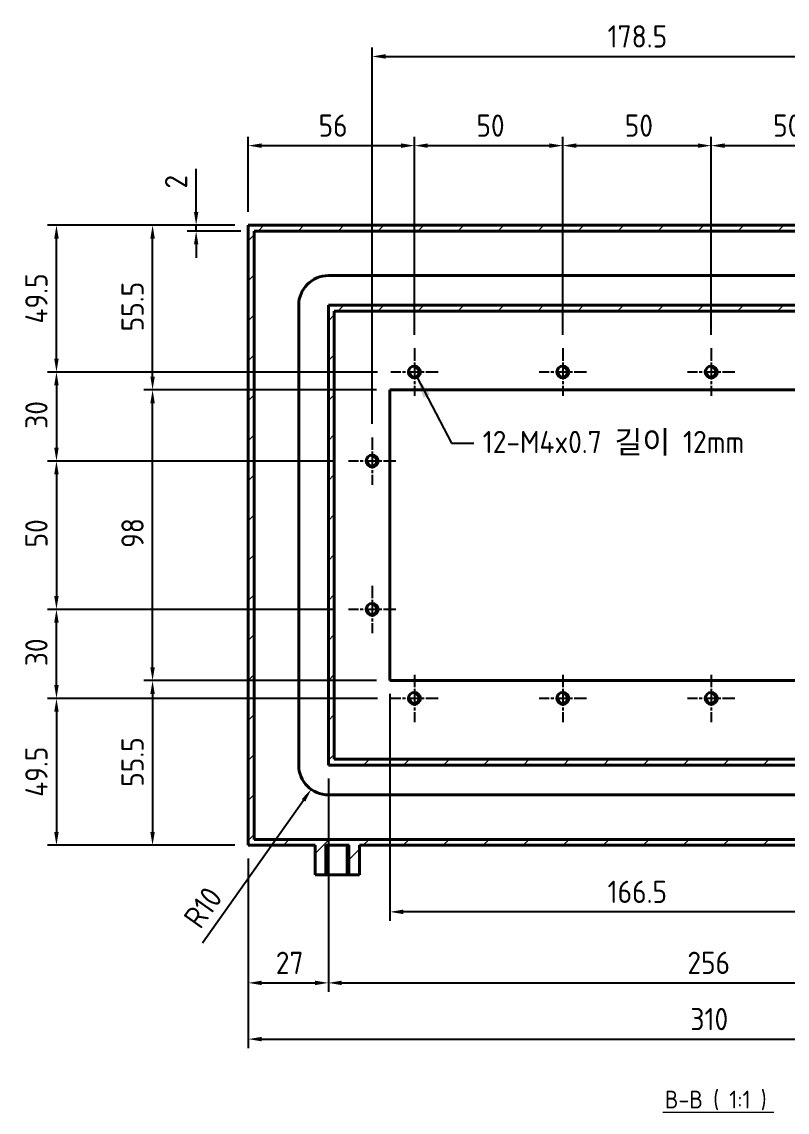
# Model space of a CAD drawing. Header units: millimetres. Extents: x 0 to 2523, y 0 to 1782.
# Drawn here: x 1598.7 to 1856.6, y 936.8 to 1304.3 of the extents above; entities that cross this region are included whole.
import ezdxf

# ---------------------------------------------------------------- set-up
doc = ezdxf.new("R2010")
doc.units = ezdxf.units.MM
doc.header["$LTSCALE"] = 3
doc.linetypes.add('CHAIN', pattern=[0.3543, 0.2362, -0.0295, 0.0591, -0.0295])
for name, color, linetype, lineweight in [('가시적인 것(ISO)', 3, 'Continuous', 40), ('가시적인 좁은 것(ISO)', 3, 'Continuous', 35), ('기호(ISO)', 5, 'Continuous', 25), ('중심 표식(ISO)', 1, 'Continuous', 25), ('치수(ISO)', 2, 'Continuous', 25), ('해치(ISO)', 7, 'Continuous', 18)]:
    doc.layers.add(name, color=color, linetype=linetype, lineweight=lineweight)
doc.styles.add('치수 텍스트_PSTEK_POSCO', font='isocp.shx')
doc.styles.add('텍스트 스타일512', font='isocp.shx')
doc.dimstyles.new('치수_PSTEK_POSCO', dxfattribs={"dimscale": 3, "dimtxt": 2.5, "dimasz": 1.5, "dimexe": 1, "dimexo": 1.5, "dimgap": 1, "dimtad": 1, "dimrnd": 1e-08, "dimdsep": 46, "dimtxsty": '치수 텍스트_PSTEK_POSCO', "dimcen": 0.09, "dimdle": 10, "dimclrd": 7, "dimclre": 7, "dimclrt": 2, "dimadec": 1, "dimazin": 2, "dimtfac": 1, "dimtmove": 0, "dimatfit": 3, "dimfxl": 0, "dimtolj": 1, "dimlwd": -1, "dimlwe": -1, "dimarcsym": 0})
doc.dimstyles.new('치수_PSTEK_POSCO$7', dxfattribs={"dimscale": 3, "dimtxt": 2.5, "dimasz": 2.5, "dimexe": 1, "dimexo": 1.5, "dimgap": 1, "dimtad": 1, "dimrnd": 1e-08, "dimdsep": 46, "dimtxsty": '치수 텍스트_PSTEK_POSCO', "dimcen": 0.09, "dimdle": 10, "dimclrd": 7, "dimclre": 7, "dimclrt": 2, "dimadec": 1, "dimazin": 2, "dimtfac": 1, "dimtmove": 0, "dimatfit": 3, "dimfxl": 0, "dimtolj": 1, "dimlwd": -1, "dimlwe": -1, "dimarcsym": 0})

# ---------------------------------------------------------------- blocks, each defined once
blk = doc.blocks.new('*D56')
at = {"layer": 'Defpoints', "color": 0}
for p in [(1722.98, 1186.26), (1610.35, 1156.26), (1708.73, 1156.26)]:
    blk.add_point(p, dxfattribs=at)
at = {"layer": '치수(ISO)', "color": 7}
for p, q in [((1718.48, 1186.26), (1607.35, 1186.26)), ((1610.35, 1181.76), (1610.35, 1160.76)), ((1704.23, 1156.26), (1607.35, 1156.26))]:
    blk.add_line(p, q, dxfattribs=at)
for points in [[(1609.6, 1181.76), (1611.1, 1181.76), (1610.35, 1186.26)], [(1609.6, 1160.76), (1611.1, 1160.76), (1610.35, 1156.26)]]:
    blk.add_solid(points, dxfattribs=at)
at = {"layer": '치수(ISO)', "color": 2, "insert": (1603.6, 1167.14), "char_height": 7.5, "attachment_point": 4, "rotation": 90, "style": '치수 텍스트_PSTEK_POSCO'}
blk.add_mtext('\\A1;30', dxfattribs=at)
blk = doc.blocks.new('*D57')
at = {"layer": 'Defpoints', "color": 0}
for p in [(1708.73, 1156.26), (1610.35, 1106.26), (1708.73, 1106.26)]:
    blk.add_point(p, dxfattribs=at)
at = {"layer": '치수(ISO)', "color": 7}
for p, q in [((1704.23, 1156.26), (1607.35, 1156.26)), ((1610.35, 1151.76), (1610.35, 1110.76)), ((1704.23, 1106.26), (1607.35, 1106.26))]:
    blk.add_line(p, q, dxfattribs=at)
for points in [[(1609.6, 1151.76), (1611.1, 1151.76), (1610.35, 1156.26)], [(1609.6, 1110.76), (1611.1, 1110.76), (1610.35, 1106.26)]]:
    blk.add_solid(points, dxfattribs=at)
at = {"layer": '치수(ISO)', "color": 2, "insert": (1603.6, 1127.14), "char_height": 7.5, "attachment_point": 4, "rotation": 90, "style": '치수 텍스트_PSTEK_POSCO'}
blk.add_mtext('\\A1;50', dxfattribs=at)
blk = doc.blocks.new('*D58')
at = {"layer": 'Defpoints', "color": 0}
for p in [(1610.35, 1106.26), (1708.73, 1106.26), (1722.98, 1076.26)]:
    blk.add_point(p, dxfattribs=at)
at = {"layer": '치수(ISO)', "color": 7}
for p, q in [((1704.23, 1106.26), (1607.35, 1106.26)), ((1610.35, 1080.76), (1610.35, 1101.76)), ((1718.48, 1076.26), (1607.35, 1076.26))]:
    blk.add_line(p, q, dxfattribs=at)
for points in [[(1609.6, 1101.76), (1611.1, 1101.76), (1610.35, 1106.26)], [(1609.6, 1080.76), (1611.1, 1080.76), (1610.35, 1076.26)]]:
    blk.add_solid(points, dxfattribs=at)
at = {"layer": '치수(ISO)', "color": 2, "insert": (1603.6, 1087.14), "char_height": 7.5, "attachment_point": 4, "rotation": 90, "style": '치수 텍스트_PSTEK_POSCO'}
blk.add_mtext('\\A1;30', dxfattribs=at)
blk = doc.blocks.new('*D59')
at = {"layer": 'Defpoints', "color": 0}
for p in [(1642.74, 1180.26), (1722.73, 1180.26), (1722.73, 1082.26)]:
    blk.add_point(p, dxfattribs=at)
at = {"layer": '치수(ISO)', "color": 7}
for p, q in [((1718.23, 1180.26), (1639.74, 1180.26)), ((1642.74, 1086.76), (1642.74, 1175.76)), ((1718.23, 1082.26), (1639.74, 1082.26))]:
    blk.add_line(p, q, dxfattribs=at)
for points in [[(1641.99, 1175.76), (1643.49, 1175.76), (1642.74, 1180.26)], [(1641.99, 1086.76), (1643.49, 1086.76), (1642.74, 1082.26)]]:
    blk.add_solid(points, dxfattribs=at)
at = {"layer": '치수(ISO)', "color": 2, "insert": (1635.99, 1126.98), "char_height": 7.5, "attachment_point": 4, "rotation": 90, "style": '치수 텍스트_PSTEK_POSCO'}
blk.add_mtext('\\A1;98', dxfattribs=at)
blk = doc.blocks.new('*D60')
at = {"layer": 'Defpoints', "color": 0}
for p in [(1722.98, 1076.26), (1610.35, 1026.76), (1674.98, 1026.76)]:
    blk.add_point(p, dxfattribs=at)
at = {"layer": '치수(ISO)', "color": 7}
for p, q in [((1718.48, 1076.26), (1607.35, 1076.26)), ((1610.35, 1071.76), (1610.35, 1031.26)), ((1670.48, 1026.76), (1607.35, 1026.76))]:
    blk.add_line(p, q, dxfattribs=at)
for points in [[(1609.6, 1071.76), (1611.1, 1071.76), (1610.35, 1076.26)], [(1609.6, 1031.26), (1611.1, 1031.26), (1610.35, 1026.76)]]:
    blk.add_solid(points, dxfattribs=at)
at = {"layer": '치수(ISO)', "color": 2, "insert": (1603.6, 1043.1), "char_height": 7.5, "attachment_point": 4, "rotation": 90, "style": '치수 텍스트_PSTEK_POSCO'}
blk.add_mtext('\\A1;49.5', dxfattribs=at)
blk = doc.blocks.new('*D61')
at = {"layer": 'Defpoints', "color": 0}
for p in [(1610.35, 1235.76), (1674.98, 1235.76), (1722.98, 1186.26)]:
    blk.add_point(p, dxfattribs=at)
at = {"layer": '치수(ISO)', "color": 7}
for p, q in [((1670.48, 1235.76), (1607.35, 1235.76)), ((1610.35, 1190.76), (1610.35, 1231.26)), ((1718.48, 1186.26), (1607.35, 1186.26))]:
    blk.add_line(p, q, dxfattribs=at)
for points in [[(1609.6, 1231.26), (1611.1, 1231.26), (1610.35, 1235.76)], [(1609.6, 1190.76), (1611.1, 1190.76), (1610.35, 1186.26)]]:
    blk.add_solid(points, dxfattribs=at)
at = {"layer": '치수(ISO)', "color": 2, "insert": (1603.6, 1202.6), "char_height": 7.5, "attachment_point": 4, "rotation": 90, "style": '치수 텍스트_PSTEK_POSCO'}
blk.add_mtext('\\A1;49.5', dxfattribs=at)
blk = doc.blocks.new('*D62')
at = {"layer": 'Defpoints', "color": 0}
for p in [(1674.98, 1235.76), (1657.42, 1233.76), (1676.98, 1233.76)]:
    blk.add_point(p, dxfattribs=at)
at = {"layer": '치수(ISO)', "color": 7}
for p, q in [((1657.42, 1240.26), (1657.42, 1254.73)), ((1670.48, 1235.76), (1654.42, 1235.76)), ((1657.42, 1233.76), (1657.42, 1235.76)), ((1672.48, 1233.76), (1654.42, 1233.76)), ((1657.42, 1229.26), (1657.42, 1224.76))]:
    blk.add_line(p, q, dxfattribs=at)
for points in [[(1656.67, 1240.26), (1658.17, 1240.26), (1657.42, 1235.76)], [(1656.67, 1229.26), (1658.17, 1229.26), (1657.42, 1233.76)]]:
    blk.add_solid(points, dxfattribs=at)
at = {"layer": '치수(ISO)', "color": 2, "insert": (1650.66, 1248.09), "char_height": 7.5, "attachment_point": 4, "rotation": 90, "style": '치수 텍스트_PSTEK_POSCO'}
blk.add_mtext('\\A1;2', dxfattribs=at)
blk = doc.blocks.new('*D63')
at = {"layer": 'Defpoints', "color": 0}
for p in [(1722.73, 1082.26), (1642.74, 1026.76), (1674.98, 1026.76)]:
    blk.add_point(p, dxfattribs=at)
at = {"layer": '치수(ISO)', "color": 7}
for p, q in [((1718.23, 1082.26), (1639.74, 1082.26)), ((1642.74, 1077.76), (1642.74, 1031.26)), ((1670.48, 1026.76), (1639.74, 1026.76))]:
    blk.add_line(p, q, dxfattribs=at)
for points in [[(1641.99, 1077.76), (1643.49, 1077.76), (1642.74, 1082.26)], [(1641.99, 1031.26), (1643.49, 1031.26), (1642.74, 1026.76)]]:
    blk.add_solid(points, dxfattribs=at)
at = {"layer": '치수(ISO)', "color": 2, "insert": (1635.99, 1046.48), "char_height": 7.5, "attachment_point": 4, "rotation": 90, "style": '치수 텍스트_PSTEK_POSCO'}
blk.add_mtext('\\A1;55.5', dxfattribs=at)
blk = doc.blocks.new('*D64')
at = {"layer": 'Defpoints', "color": 0}
for p in [(1642.74, 1235.76), (1674.98, 1235.76), (1722.73, 1180.26)]:
    blk.add_point(p, dxfattribs=at)
at = {"layer": '치수(ISO)', "color": 7}
for p, q in [((1670.48, 1235.76), (1639.74, 1235.76)), ((1642.74, 1184.76), (1642.74, 1231.26)), ((1718.23, 1180.26), (1639.74, 1180.26))]:
    blk.add_line(p, q, dxfattribs=at)
for points in [[(1641.99, 1231.26), (1643.49, 1231.26), (1642.74, 1235.76)], [(1641.99, 1184.76), (1643.49, 1184.76), (1642.74, 1180.26)]]:
    blk.add_solid(points, dxfattribs=at)
at = {"layer": '치수(ISO)', "color": 2, "insert": (1635.99, 1199.98), "char_height": 7.5, "attachment_point": 4, "rotation": 90, "style": '치수 텍스트_PSTEK_POSCO'}
blk.add_mtext('\\A1;55.5', dxfattribs=at)
blk = doc.blocks.new('*D65')
at = {"layer": 'Defpoints', "color": 0}
for p in [(1730.98, 1262.58), (1674.98, 1235.76), (1730.98, 1194.26)]:
    blk.add_point(p, dxfattribs=at)
at = {"layer": '치수(ISO)', "color": 7}
for p, q in [((1674.98, 1240.26), (1674.98, 1265.58)), ((1730.98, 1198.76), (1730.98, 1265.58)), ((1679.48, 1262.58), (1726.48, 1262.58))]:
    blk.add_line(p, q, dxfattribs=at)
for points in [[(1679.48, 1263.33), (1679.48, 1261.83), (1674.98, 1262.58)], [(1726.48, 1263.33), (1726.48, 1261.83), (1730.98, 1262.58)]]:
    blk.add_solid(points, dxfattribs=at)
at = {"layer": '치수(ISO)', "color": 2, "insert": (1698.67, 1269.33), "char_height": 7.5, "attachment_point": 4, "style": '치수 텍스트_PSTEK_POSCO'}
blk.add_mtext('\\A1;56', dxfattribs=at)
blk = doc.blocks.new('*D66')
at = {"layer": 'Defpoints', "color": 0}
for p in [(1780.98, 1262.58), (1730.98, 1194.26), (1780.98, 1194.26)]:
    blk.add_point(p, dxfattribs=at)
at = {"layer": '치수(ISO)', "color": 7}
for p, q in [((1730.98, 1198.76), (1730.98, 1265.58)), ((1780.98, 1198.76), (1780.98, 1265.58)), ((1735.48, 1262.58), (1776.48, 1262.58))]:
    blk.add_line(p, q, dxfattribs=at)
for points in [[(1735.48, 1263.33), (1735.48, 1261.83), (1730.98, 1262.58)], [(1776.48, 1263.33), (1776.48, 1261.83), (1780.98, 1262.58)]]:
    blk.add_solid(points, dxfattribs=at)
at = {"layer": '치수(ISO)', "color": 2, "insert": (1751.85, 1269.33), "char_height": 7.5, "attachment_point": 4, "style": '치수 텍스트_PSTEK_POSCO'}
blk.add_mtext('\\A1;50', dxfattribs=at)
blk = doc.blocks.new('*D67')
at = {"layer": 'Defpoints', "color": 0}
for p in [(1830.98, 1262.58), (1780.98, 1194.26), (1830.98, 1194.26)]:
    blk.add_point(p, dxfattribs=at)
at = {"layer": '치수(ISO)', "color": 7}
for p, q in [((1780.98, 1198.76), (1780.98, 1265.58)), ((1830.98, 1198.76), (1830.98, 1265.58)), ((1785.48, 1262.58), (1826.48, 1262.58))]:
    blk.add_line(p, q, dxfattribs=at)
for points in [[(1785.48, 1263.33), (1785.48, 1261.83), (1780.98, 1262.58)], [(1826.48, 1263.33), (1826.48, 1261.83), (1830.98, 1262.58)]]:
    blk.add_solid(points, dxfattribs=at)
at = {"layer": '치수(ISO)', "color": 2, "insert": (1801.85, 1269.33), "char_height": 7.5, "attachment_point": 4, "style": '치수 텍스트_PSTEK_POSCO'}
blk.add_mtext('\\A1;50', dxfattribs=at)
blk = doc.blocks.new('*D68')
at = {"layer": 'Defpoints', "color": 0}
for p in [(1880.98, 1262.58), (1830.98, 1194.26), (1880.98, 1194.26)]:
    blk.add_point(p, dxfattribs=at)
at = {"layer": '치수(ISO)', "color": 7}
for p, q in [((1830.98, 1198.76), (1830.98, 1265.58)), ((1880.98, 1198.76), (1880.98, 1265.58)), ((1835.48, 1262.58), (1876.48, 1262.58))]:
    blk.add_line(p, q, dxfattribs=at)
for points in [[(1835.48, 1263.33), (1835.48, 1261.83), (1830.98, 1262.58)], [(1876.48, 1263.33), (1876.48, 1261.83), (1880.98, 1262.58)]]:
    blk.add_solid(points, dxfattribs=at)
at = {"layer": '치수(ISO)', "color": 2, "insert": (1851.85, 1269.33), "char_height": 7.5, "attachment_point": 4, "style": '치수 텍스트_PSTEK_POSCO'}
blk.add_mtext('\\A1;50', dxfattribs=at)
blk = doc.blocks.new('*D71')
at = {"layer": 'Defpoints', "color": 0}
for p in [(1701.98, 1053.76), (1674.98, 1026.76), (1701.98, 980.39)]:
    blk.add_point(p, dxfattribs=at)
at = {"layer": '치수(ISO)', "color": 7}
for p, q in [((1701.98, 1049.26), (1701.98, 977.39)), ((1674.98, 1022.26), (1674.98, 977.39)), ((1679.48, 980.39), (1697.48, 980.39))]:
    blk.add_line(p, q, dxfattribs=at)
for points in [[(1679.48, 981.14), (1679.48, 979.64), (1674.98, 980.39)], [(1697.48, 981.14), (1697.48, 979.64), (1701.98, 980.39)]]:
    blk.add_solid(points, dxfattribs=at)
at = {"layer": '치수(ISO)', "color": 2, "insert": (1684.26, 987.15), "char_height": 7.5, "attachment_point": 4, "style": '치수 텍스트_PSTEK_POSCO'}
blk.add_mtext('\\A1;27', dxfattribs=at)
blk = doc.blocks.new('*D72')
at = {"layer": 'Defpoints', "color": 0}
for p in [(1701.98, 1053.76), (1957.98, 1053.76), (1957.98, 980.39)]:
    blk.add_point(p, dxfattribs=at)
at = {"layer": '치수(ISO)', "color": 7}
for p, q in [((1701.98, 1049.26), (1701.98, 977.39)), ((1957.98, 1049.26), (1957.98, 977.39)), ((1706.48, 980.39), (1953.48, 980.39))]:
    blk.add_line(p, q, dxfattribs=at)
for points in [[(1706.48, 981.14), (1706.48, 979.64), (1701.98, 980.39)], [(1953.48, 981.14), (1953.48, 979.64), (1957.98, 980.39)]]:
    blk.add_solid(points, dxfattribs=at)
at = {"layer": '치수(ISO)', "color": 2, "insert": (1822.95, 987.15), "char_height": 7.5, "attachment_point": 4, "style": '치수 텍스트_PSTEK_POSCO'}
blk.add_mtext('\\A1;256', dxfattribs=at)
blk = doc.blocks.new('*D74')
at = {"layer": 'Defpoints', "color": 0}
for p in [(1895.23, 1292.64), (1716.73, 1164.26), (1895.23, 1164.26)]:
    blk.add_point(p, dxfattribs=at)
at = {"layer": '치수(ISO)', "color": 7}
for p, q in [((1716.73, 1168.76), (1716.73, 1295.64)), ((1895.23, 1168.76), (1895.23, 1295.64)), ((1721.23, 1292.64), (1890.73, 1292.64))]:
    blk.add_line(p, q, dxfattribs=at)
for points in [[(1721.23, 1293.39), (1721.23, 1291.89), (1716.73, 1292.64)], [(1890.73, 1293.39), (1890.73, 1291.89), (1895.23, 1292.64)]]:
    blk.add_solid(points, dxfattribs=at)
at = {"layer": '치수(ISO)', "color": 2, "insert": (1796.08, 1299.39), "char_height": 7.5, "attachment_point": 4, "style": '치수 텍스트_PSTEK_POSCO'}
blk.add_mtext('\\A1;178.5', dxfattribs=at)
blk = doc.blocks.new('*D76')
at = {"layer": 'Defpoints', "color": 0}
for p in [(1722.73, 1082.26), (1889.23, 1082.26), (1722.73, 1004.33)]:
    blk.add_point(p, dxfattribs=at)
at = {"layer": '치수(ISO)', "color": 7}
for p, q in [((1722.73, 1077.76), (1722.73, 1001.33)), ((1889.23, 1077.76), (1889.23, 1001.33)), ((1884.73, 1004.33), (1727.23, 1004.33))]:
    blk.add_line(p, q, dxfattribs=at)
for points in [[(1727.23, 1005.08), (1727.23, 1003.58), (1722.73, 1004.33)], [(1884.73, 1005.08), (1884.73, 1003.58), (1889.23, 1004.33)]]:
    blk.add_solid(points, dxfattribs=at)
at = {"layer": '치수(ISO)', "color": 2, "insert": (1796.08, 1011.08), "char_height": 7.5, "attachment_point": 4, "style": '치수 텍스트_PSTEK_POSCO'}
blk.add_mtext('\\A1;166.5', dxfattribs=at)
blk = doc.blocks.new('*D78')
at = {"layer": 'Defpoints', "color": 0}
for p in [(1674.98, 1026.76), (1984.98, 1026.76), (1984.98, 961.44)]:
    blk.add_point(p, dxfattribs=at)
at = {"layer": '치수(ISO)', "color": 7}
for p, q in [((1674.98, 1022.26), (1674.98, 958.44)), ((1984.98, 1022.26), (1984.98, 958.44)), ((1679.48, 961.44), (1980.48, 961.44))]:
    blk.add_line(p, q, dxfattribs=at)
for points in [[(1679.48, 962.19), (1679.48, 960.69), (1674.98, 961.44)], [(1980.48, 962.19), (1980.48, 960.69), (1984.98, 961.44)]]:
    blk.add_solid(points, dxfattribs=at)
at = {"layer": '치수(ISO)', "color": 2, "insert": (1823.98, 968.19), "char_height": 7.5, "attachment_point": 4, "style": '치수 텍스트_PSTEK_POSCO'}
blk.add_mtext('\\A1;310', dxfattribs=at)
blk = doc.blocks.new('*D112')
at = {"layer": 'Defpoints', "color": 0}
for p in [(1701.98, 1053.76), (1696.2, 1045.61)]:
    blk.add_point(p, dxfattribs=at)
at = {"layer": '치수(ISO)', "color": 7}
blk.add_line((1659.58, 993.93), (1693.6, 1041.93), dxfattribs=at)
blk.add_solid([(1692.99, 1042.37), (1694.21, 1041.5), (1696.2, 1045.61)], dxfattribs=at)
at = {"layer": '치수(ISO)', "color": 2, "insert": (1655.81, 1000.28), "char_height": 7.5, "attachment_point": 4, "rotation": 54.6769, "style": '치수 텍스트_PSTEK_POSCO'}
blk.add_mtext('\\A1;R10', dxfattribs=at)

msp = doc.modelspace()

# ---------------------------------------------------------------- hatches: boundary and pattern name
at = {"layer": '해치(ISO)'}
h = msp.add_hatch(dxfattribs=at)
h.set_pattern_fill('ANSI31', color=256, scale=76.2, style=0)
h.set_pattern_definition([(45, (0, 0), (-6.735192, 6.735192), [])])
h.paths.add_polyline_path([(1701.9823, 1053.7645), (1957.9823, 1053.7645), (1957.9823, 1208.7645), (1701.9823, 1208.7645)])
h.paths.add_polyline_path([(1955.9823, 1206.7645), (1955.9823, 1055.7645), (1703.9823, 1055.7645), (1703.9823, 1206.7645), (1953.9264, 1206.7645), (1955.9546, 1206.7645)], flags=0)
h.paths.add_polyline_path([(1984.9823, 1235.7645), (1674.9823, 1235.7645), (1674.9823, 1026.7645), (1697.501, 1026.7645), (1697.501, 1016.7645), (1701.7014, 1016.7645), (1701.7014, 1026.7645), (1708.2631, 1026.7645), (1708.2631, 1016.7645), (1712.4635, 1016.7645), (1712.4635, 1026.7645), (1984.9823, 1026.7645)])
h.paths.add_polyline_path([(1982.9823, 1233.7645), (1982.9823, 1028.7645), (1676.9823, 1028.7645), (1676.9823, 1233.7645)], flags=0)

# ---------------------------------------------------------------- linework, layer by layer
at = {"layer": '가시적인 것(ISO)'}
for p, q in [((1984.9823, 1235.7645), (1674.9823, 1235.7645)), ((1674.9823, 1235.7645), (1674.9823, 1026.7645)), ((1676.9823, 1028.7645), (1676.9823, 1233.7645)), ((1676.9823, 1233.7645), (1982.9823, 1233.7645)), ((1957.9823, 1218.7645), (1701.9823, 1218.7645)), ((1691.9823, 1208.7645), (1691.9823, 1053.7645)), ((1701.9823, 1208.7645), (1701.9823, 1053.7645)), ((1957.9823, 1208.7645), (1701.9823, 1208.7645)), ((1703.9823, 1055.7645), (1703.9823, 1206.7645)), ((1703.9823, 1206.7645), (1955.9823, 1206.7645)), ((1722.7323, 1180.2645), (1889.2323, 1180.2645)), ((1722.7323, 1082.2645), (1722.7323, 1180.2645)), ((1889.2323, 1082.2645), (1722.7323, 1082.2645)), ((1955.9823, 1055.7645), (1703.9823, 1055.7645)), ((1701.9823, 1053.7645), (1957.9823, 1053.7645)), ((1701.9823, 1043.7645), (1957.9823, 1043.7645)), ((1674.9823, 1026.7645), (1697.501, 1026.7645)), ((1982.9823, 1028.7645), (1676.9823, 1028.7645)), ((1697.4823, 1026.7645), (1697.4823, 1016.7645)), ((1697.501, 1026.7645), (1697.501, 1016.7645)), ((1701.0176, 1026.7645), (1708.9469, 1026.7645)), ((1701.7014, 1016.7645), (1701.7014, 1026.7645)), ((1701.7014, 1026.7645), (1708.2631, 1026.7645)), ((1708.2631, 1026.7645), (1708.2631, 1016.7645)), ((1712.4635, 1016.7645), (1712.4635, 1026.7645)), ((1712.4635, 1026.7645), (1984.9823, 1026.7645)), ((1712.4823, 1026.7645), (1712.4823, 1016.7645)), ((1697.4823, 1016.7645), (1697.501, 1016.7645)), ((1697.501, 1016.7645), (1701.7014, 1016.7645)), ((1708.2631, 1016.7645), (1701.7014, 1016.7645)), ((1708.2631, 1016.7645), (1712.4635, 1016.7645)), ((1712.4635, 1016.7645), (1712.4823, 1016.7645))]:
    msp.add_line(p, q, dxfattribs=at)
for centre in [(1730.9823, 1186.2645), (1780.9823, 1186.2645), (1830.9823, 1186.2645), (1716.7323, 1156.2645), (1716.7323, 1106.2645), (1730.9823, 1076.2645), (1780.9823, 1076.2645), (1830.9823, 1076.2645)]:
    msp.add_circle(centre, 2, dxfattribs=at)
for centre, start, end in [((1701.9823, 1208.7645), 90, 180), ((1701.9823, 1053.7645), 180, 270)]:
    msp.add_arc(centre, 10, start, end, dxfattribs=at)
at = {"layer": '가시적인 좁은 것(ISO)'}
for p, q in [((1701.0176, 1026.7645), (1701.0176, 1016.7645)), ((1708.9469, 1016.7645), (1708.9469, 1026.7645))]:
    msp.add_line(p, q, dxfattribs=at)
for centre in [(1730.9823, 1186.2645), (1780.9823, 1186.2645), (1830.9823, 1186.2645), (1716.7323, 1156.2645), (1716.7323, 1106.2645), (1730.9823, 1076.2645), (1780.9823, 1076.2645), (1830.9823, 1076.2645)]:
    msp.add_arc(centre, 1.582, 170, 80, dxfattribs=at)
at = {"layer": '기호(ISO)', "color": 7, "lineweight": 18}
msp.add_line((1814.7337, 936.8108), (1852.071, 936.8108), dxfattribs=at)
at = {"layer": '중심 표식(ISO)', "linetype": 'CHAIN', "ltscale": 5.92634}
for p, q in [((1730.9823, 1194.2645), (1730.9823, 1178.2645)), ((1780.9823, 1194.2645), (1780.9823, 1178.2645)), ((1830.9823, 1194.2645), (1830.9823, 1178.2645)), ((1738.9823, 1186.2645), (1722.9823, 1186.2645)), ((1788.9823, 1186.2645), (1772.9823, 1186.2645)), ((1838.9823, 1186.2645), (1822.9823, 1186.2645)), ((1716.7323, 1164.2645), (1716.7323, 1148.2645)), ((1724.7323, 1156.2645), (1708.7323, 1156.2645)), ((1716.7323, 1114.2645), (1716.7323, 1098.2645)), ((1724.7323, 1106.2645), (1708.7323, 1106.2645)), ((1730.9823, 1084.2645), (1730.9823, 1068.2645)), ((1780.9823, 1084.2645), (1780.9823, 1068.2645)), ((1830.9823, 1084.2645), (1830.9823, 1068.2645)), ((1738.9823, 1076.2645), (1722.9823, 1076.2645)), ((1788.9823, 1076.2645), (1772.9823, 1076.2645)), ((1838.9823, 1076.2645), (1822.9823, 1076.2645))]:
    msp.add_line(p, q, dxfattribs=at)

# ---------------------------------------------------------------- texts
at = {"layer": '기호(ISO)', "color": 2, "insert": (1753.9941, 1162.2934), "char_height": 7.5, "width": 105.887487, "attachment_point": 4, "style": '치수 텍스트_PSTEK_POSCO'}
msp.add_mtext('{12-M4x0.7 길이 12mm}', dxfattribs=at)
at = {"layer": '기호(ISO)', "color": 7, "insert": (1815.3577, 937.4742), "char_height": 6, "attachment_point": 7, "style": '텍스트 스타일512'}
msp.add_mtext('B-B ( 1:1 )', dxfattribs=at)

# ---------------------------------------------------------------- dimensions: what is measured, and where the dimension line sits
at = {"layer": '치수(ISO)', "color": 7}
for base, p1, p2, angle, override, picture, middle in [((1895.2323, 1292.6413), (1716.7323, 1164.2645), (1895.2323, 1164.2645), 180, {"dimdec": 2, "dimtp": 0, "dimtm": 0, "dimtdec": 2, "dimtofl": 0, "dimatfit": 1}, '*D74', (1805.9823, 1292.6413)), ((1730.9823, 1262.5787), (1674.9823, 1235.7645), (1730.9823, 1194.2645), 180, {"dimdec": 2, "dimtp": 0, "dimtm": 0, "dimtdec": 2, "dimtofl": 0, "dimatfit": 1}, '*D65', (1702.9823, 1262.5787)), ((1780.9823, 1262.5787), (1730.9823, 1194.2645), (1780.9823, 1194.2645), 180, {"dimdec": 2, "dimtp": 0, "dimtm": 0, "dimtdec": 2, "dimtofl": 0, "dimatfit": 1}, '*D66', (1755.9823, 1262.5787)), ((1830.9823, 1262.5787), (1780.9823, 1194.2645), (1830.9823, 1194.2645), 180, {"dimdec": 2, "dimtp": 0, "dimtm": 0, "dimtdec": 2, "dimtofl": 0, "dimatfit": 1}, '*D67', (1805.9823, 1262.5787)), ((1880.9823, 1262.5787), (1830.9823, 1194.2645), (1880.9823, 1194.2645), 180, {"dimdec": 2, "dimtp": 0, "dimtm": 0, "dimtdec": 2, "dimtofl": 0, "dimatfit": 1}, '*D68', (1855.9823, 1262.5787)), ((1657.4155, 1233.7645), (1674.9823, 1235.7645), (1676.9823, 1233.7645), 90, {"dimdec": 2, "dimtp": 0, "dimtm": 0, "dimtdec": 2, "dimtofl": 1, "dimatfit": 1}, '*D62', (1657.4155, 1249.9107)), ((1610.3478, 1235.7645), (1722.9823, 1186.2645), (1674.9823, 1235.7645), 90, {"dimdec": 2, "dimtp": 0, "dimtm": 0, "dimtdec": 2, "dimtofl": 0, "dimatfit": 1}, '*D61', (1610.3478, 1211.0145)), ((1642.7364, 1235.7645), (1722.7323, 1180.2645), (1674.9823, 1235.7645), 90, {"dimdec": 2, "dimtp": 0, "dimtm": 0, "dimtdec": 2, "dimtofl": 0, "dimatfit": 1}, '*D64', (1642.7364, 1208.0145)), ((1610.3478, 1156.2645), (1722.9823, 1186.2645), (1708.7323, 1156.2645), 90, {"dimdec": 2, "dimtp": 0, "dimtm": 0, "dimtdec": 2, "dimtofl": 0, "dimatfit": 1}, '*D56', (1610.3478, 1171.2645)), ((1642.7364, 1180.2645), (1722.7323, 1082.2645), (1722.7323, 1180.2645), 90, {"dimdec": 2, "dimtp": 0, "dimtm": 0, "dimtdec": 2, "dimtofl": 0, "dimatfit": 1}, '*D59', (1642.7364, 1131.2645)), ((1610.3478, 1106.2645), (1708.7323, 1156.2645), (1708.7323, 1106.2645), 90, {"dimdec": 2, "dimtp": 0, "dimtm": 0, "dimtdec": 2, "dimtofl": 0, "dimatfit": 1}, '*D57', (1610.3478, 1131.2645)), ((1610.3478, 1106.2645), (1722.9823, 1076.2645), (1708.7323, 1106.2645), 90, {"dimdec": 2, "dimtp": 0, "dimtm": 0, "dimtdec": 2, "dimtofl": 0, "dimatfit": 1}, '*D58', (1610.3478, 1091.2645)), ((1642.7364, 1026.7645), (1722.7323, 1082.2645), (1674.9823, 1026.7645), 90, {"dimdec": 2, "dimtp": 0, "dimtm": 0, "dimtdec": 2, "dimtofl": 0, "dimatfit": 1}, '*D63', (1642.7364, 1054.5145)), ((1722.7323, 1004.332), (1889.2323, 1082.2645), (1722.7323, 1082.2645), 180, {"dimdec": 2, "dimtp": 0, "dimtm": 0, "dimtdec": 2, "dimtofl": 0, "dimatfit": 1}, '*D76', (1805.9823, 1004.332)), ((1610.3478, 1026.7645), (1722.9823, 1076.2645), (1674.9823, 1026.7645), 90, {"dimdec": 2, "dimtp": 0, "dimtm": 0, "dimtdec": 2, "dimtofl": 0, "dimatfit": 1}, '*D60', (1610.3478, 1051.5145)), ((1701.9823, 980.3948), (1674.9823, 1026.7645), (1701.9823, 1053.7645), 180, {"dimdec": 2, "dimtp": 0, "dimtm": 0, "dimtdec": 2, "dimtofl": 0, "dimatfit": 1}, '*D71', (1688.4823, 980.3948)), ((1957.9823, 980.3948), (1701.9823, 1053.7645), (1957.9823, 1053.7645), 180, {"dimdec": 2, "dimtp": 0, "dimtm": 0, "dimtdec": 2, "dimtofl": 0, "dimatfit": 1}, '*D72', (1829.9823, 980.3948))]:
    dim = msp.add_linear_dim(base=base, p1=p1, p2=p2, angle=angle, dimstyle='치수_PSTEK_POSCO', override=override, dxfattribs=at)
    dim.commit()
    dim.dimension.update_dxf_attribs({"geometry": picture, "text_midpoint": middle, "dimtype": 160})
dim = msp.add_radius_dim(center=(1701.9823, 1053.7645), mpoint=(1696.2004, 1045.6055), dimstyle='치수_PSTEK_POSCO', override={"dimdec": 2, "dimcen": 0, "dimtp": 0, "dimtm": 0, "dimtdec": 2, "dimtofl": 0}, dxfattribs=at)
dim.commit()
dim.dimension.update_dxf_attribs({"geometry": '*D112', "text_midpoint": (1665.0062, 1001.5859), "dimtype": 164})
dim = msp.add_linear_dim(base=(1984.9823, 961.4445), p1=(1674.9823, 1026.7645), p2=(1984.9823, 1026.7645), dimstyle='치수_PSTEK_POSCO', override={"dimdec": 2, "dimtp": 0, "dimtm": 0, "dimtdec": 2, "dimtofl": 0, "dimatfit": 1}, dxfattribs=at)
dim.commit()
dim.dimension.update_dxf_attribs({"geometry": '*D78', "text_midpoint": (1829.9823, 961.4445), "dimtype": 160})

# ---------------------------------------------------------------- leaders
at = {"layer": '기호(ISO)', "color": 7, "annotation_type": 0, "has_hookline": 1, "hookline_direction": 0, "text_width": 92.38}
msp.add_leader([(1731.6426, 1184.827), (1743.4941, 1162.2934), (1750.9941, 1162.2934)], dimstyle='치수_PSTEK_POSCO$7', override={"dimtad": 0}, dxfattribs=at)

doc.saveas('drawing.dxf')
